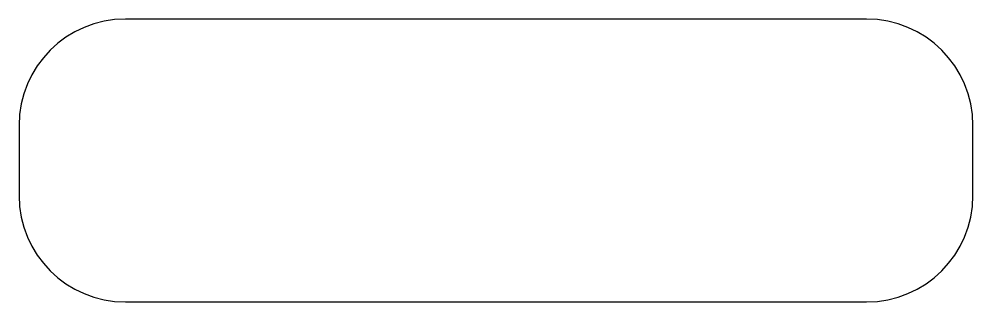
# Model space of a CAD drawing. Header units: centimetres. Extents: x -4.27 to 4.27, y -1.27 to 1.27.
import ezdxf

# ---------------------------------------------------------------- set-up
doc = ezdxf.new("R2010")
doc.units = ezdxf.units.CM
doc.header["$MEASUREMENT"] = 0
doc.layers.add('Camada 1', color=7, linetype='Continuous')

msp = doc.modelspace()

# ---------------------------------------------------------------- linework, layer by layer
at = {"layer": 'Camada 1'}
msp.add_open_spline([(-4.26909, 0.31497), (-4.26909, 0.84102), (-3.84264, 1.26747), (-3.31659, 1.26747), (-3.31659, 1.26747), (-3.31659, 1.26747), (3.31659, 1.26747), (3.31659, 1.26747), (3.31659, 1.26747), (3.84263, 1.26747), (4.26909, 0.84101), (4.26909, 0.31497), (4.26909, 0.31497), (4.26909, 0.31497), (4.26909, -0.31498), (4.26909, -0.31498), (4.26909, -0.31498), (4.26909, -0.84102), (3.84263, -1.26748), (3.31659, -1.26748), (3.31659, -1.26748), (3.31659, -1.26748), (-3.31659, -1.26747), (-3.31659, -1.26747), (-3.31659, -1.26747), (-3.84263, -1.26747), (-4.26909, -0.84101), (-4.26909, -0.31497), (-4.26909, -0.31497), (-4.26909, -0.31497), (-4.26909, 0.31497), (-4.26909, 0.31497)], degree=3, knots=[0, 0, 0, 0, 0.1111111, 0.1111111, 0.1111111, 0.1111111, 0.2222222, 0.2222222, 0.2222222, 0.2222222, 0.3333333, 0.3333333, 0.3333333, 0.3333333, 0.4444444, 0.4444444, 0.4444444, 0.4444444, 0.5555556, 0.5555556, 0.5555556, 0.5555556, 0.6666667, 0.6666667, 0.6666667, 0.6666667, 0.7777778, 0.7777778, 0.7777778, 0.7777778, 1, 1, 1, 1], dxfattribs=at)

doc.saveas('drawing.dxf')
